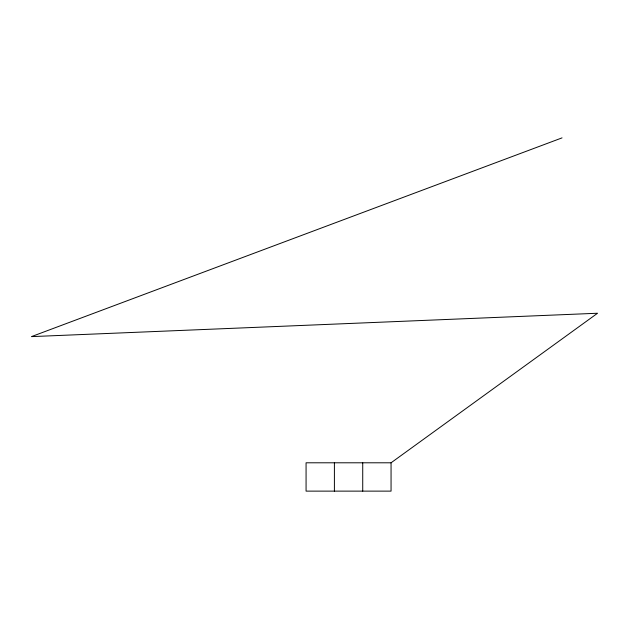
<?xml version="1.0" encoding="UTF-8"?>
<svg xmlns="http://www.w3.org/2000/svg" width="629" height="629" viewBox="0 0 629 629"><rect width="100%" height="100%" fill="white"/><g stroke="black" fill="none" stroke-linecap="round" stroke-linejoin="round"><path stroke-width="0.94" d="M391.057 462.795L391.057 491.123L306.071 491.123L306.071 462.795L391.057 462.795L597.55 313.242L31.45 336.617L562.035 137.877M362.729 462.795L362.729 491.123M334.4 462.795L334.4 491.123"/></g></svg>
